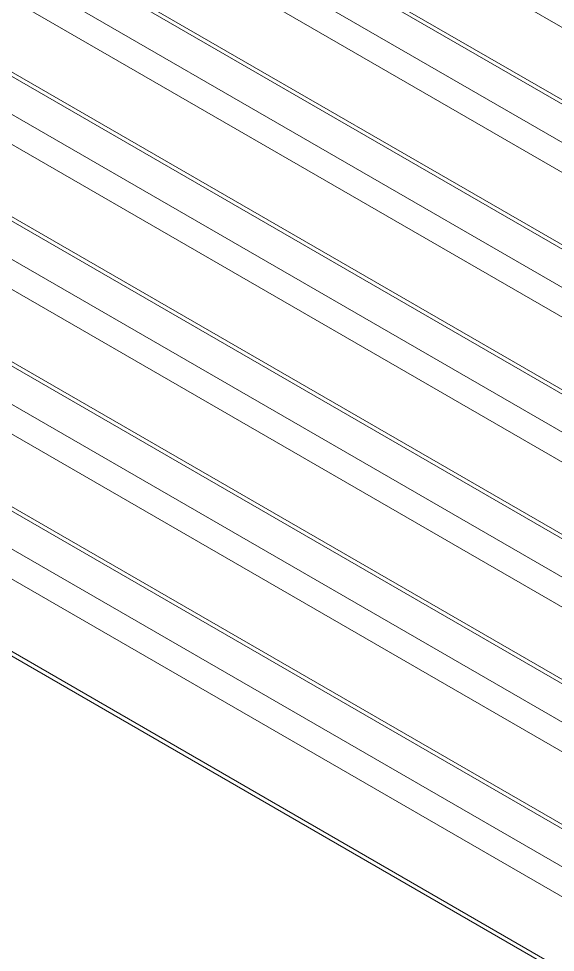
# Model space of a CAD drawing. Header units: millimetres. Extents: x -30 to 4992, y -440 to 3111.
# Drawn here: x 877.1 to 972.5, y -181.1 to -15.1 of the extents above; entities that cross this region are included whole.
import ezdxf

# ---------------------------------------------------------------- set-up
doc = ezdxf.new("R2010")
doc.units = ezdxf.units.MM
doc.layers.add('ZANO_R', color=7, linetype='Continuous', lineweight=0)

msp = doc.modelspace()

# ---------------------------------------------------------------- linework, layer by layer
at = {"layer": 'ZANO_R'}
for p, q in [((1037.24, -53.34), (205.89, 426.64)), ((207.62, 412.76), (1038.97, -67.23)), ((1039.63, -68.38), (208.29, 411.59)), ((211.35, 403.04), (1042.7, -76.94)), ((1040.7, -81.11), (209.35, 398.87)), ((211.08, 384.99), (1042.43, -94.99)), ((1043.09, -96.15), (211.75, 383.82)), ((214.8, 375.27), (1046.15, -104.71)), ((1044.16, -108.88), (212.81, 371.1)), ((214.54, 357.22), (1045.89, -122.76)), ((1046.55, -123.92), (215.21, 356.06)), ((218.26, 347.5), (1049.61, -132.48)), ((1047.62, -136.65), (216.27, 343.33)), ((218, 329.45), (1049.35, -150.53)), ((1050.01, -151.69), (218.67, 328.29)), ((221.72, 319.73), (1053.07, -160.25)), ((1051.08, -164.42), (219.73, 315.56)), ((221.46, 301.68), (1052.81, -178.3)), ((1053.47, -179.46), (222.12, 300.52)), ((225.18, 291.96), (1056.53, -188.02)), ((1054.54, -192.18), (223.19, 287.8)), ((224.92, 273.91), (1056.27, -206.07)), ((1056.93, -207.23), (225.58, 272.75)), ((228.64, 264.19), (1059.99, -215.79)), ((1058, -219.95), (226.65, 260.03)), ((228.38, 246.14), (1059.73, -233.84)), ((1060.39, -235), (229.04, 244.98))]:
    msp.add_line(p, q, dxfattribs=at)

doc.saveas('drawing.dxf')
